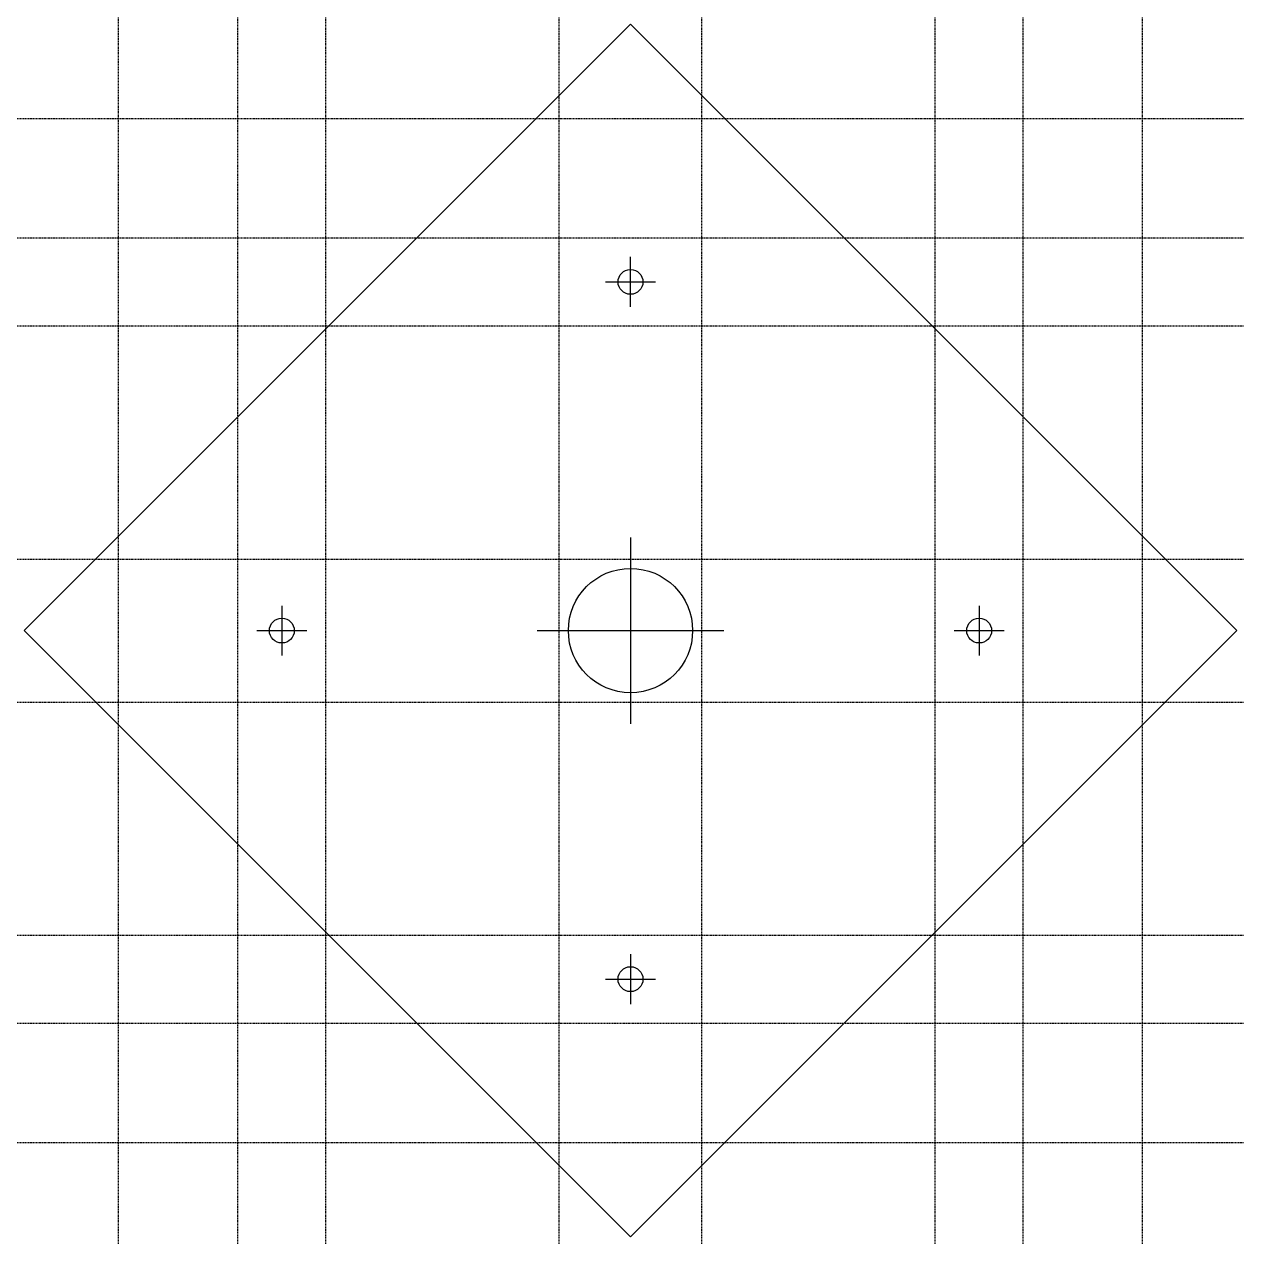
# Model space of a CAD drawing. Extents: x -98 to 98, y 0 to 195.
import ezdxf

# ---------------------------------------------------------------- set-up
doc = ezdxf.new("R2010")
doc.units = 0
doc.linetypes.add('$CONSTRUCTION', pattern=[0.3, 0.2, -0.05, 0, -0.05])
doc.layers.get('0').update_dxf_attribs({"linetype": 'CONTINUOUS'})
doc.layers.add('$CONSTRUCTION', color=254, linetype='$CONSTRUCTION')

msp = doc.modelspace()

# ---------------------------------------------------------------- linework, layer by layer
at = {"layer": '$CONSTRUCTION'}
for p, direction in [((-82.42, 0), (0, 1)), ((-63.22, -99.53), (0, 1)), ((-49.02, -99.53), (0, 1)), ((-11.5, 0), (0, 1)), ((11.5, 0), (0, 1)), ((49.02, -99.53), (0, 1)), ((63.22, -99.53), (0, 1)), ((82.42, 0), (0, 1)), ((0, 180), (1, 0)), ((-231.46, 160.8), (1, 0)), ((-231.46, 146.6), (1, 0)), ((0, 109.08), (1, 0)), ((0, 86.06), (1, 0)), ((-231.46, 48.56), (1, 0)), ((-231.46, 34.36), (1, 0)), ((0, 15.16), (1, 0))]:
    msp.add_xline(p, direction, dxfattribs=at)
at = {"color": 255, "linetype": 'CONTINUOUS'}
for p, q in [((0, 149.7), (0, 157.7)), ((-4, 153.7), (4, 153.7)), ((0, 112.57), (0, 82.57)), ((-56.12, 101.57), (-56.12, 93.57)), ((56.12, 101.57), (56.12, 93.57)), ((-60.12, 97.57), (-52.12, 97.57)), ((-15, 97.57), (15, 97.57)), ((52.12, 97.57), (60.12, 97.57)), ((0, 45.46), (0, 37.46)), ((-4, 41.46), (4, 41.46))]:
    msp.add_line(p, q, dxfattribs=at)
at = {"color": 7, "linetype": 'CONTINUOUS', "flags": 128}
msp.add_lwpolyline([(0, 0), (97.58, 97.58), (0, 195.16), (-97.58, 97.58)], close=True, dxfattribs=at)
at = {"color": 7, "linetype": 'CONTINUOUS'}
for centre, radius in [((0, 153.7), 2), ((0, 97.57), 10), ((-56.12, 97.57), 2), ((56.12, 97.57), 2), ((0, 41.46), 2)]:
    msp.add_circle(centre, radius, dxfattribs=at)

doc.saveas('drawing.dxf')
